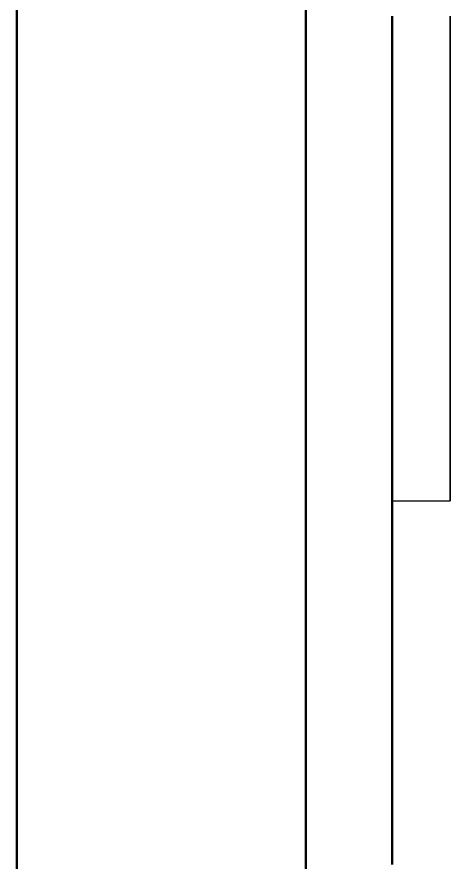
# Model space of a CAD drawing. Header units: millimetres. Extents: x 0 to 420, y 0 to 297.
# Drawn here: x 100.75 to 104.5, y 100.62 to 107.94 of the extents above; entities that cross this region are included whole.
import ezdxf

# ---------------------------------------------------------------- set-up
doc = ezdxf.new("R2010")
doc.units = ezdxf.units.MM
doc.linetypes.add('ISO02-TRAZOS', pattern=[3.75, 3, -0.75])
doc.layers.add('01-VISIBLE', color=7, linetype='CONTINUOUS', lineweight=50)
doc.layers.add('02-OCULTA', color=4, linetype='ISO02-TRAZOS', lineweight=25)

msp = doc.modelspace()

# ---------------------------------------------------------------- linework, layer by layer
at = {"layer": '01-VISIBLE'}
for p, q in [((103.25, 85.025), (103.25, 111.7755)), ((100.75, 88.045), (100.75, 110.73))]:
    msp.add_line(p, q, dxfattribs=at)
msp.add_lwpolyline([(104, 107.95), (104, 107.9), (104, 107.85), (104, 107.8), (104, 107.75), (104, 107.7), (104, 107.65), (104, 107.6), (104, 107.55), (104, 107.5), (104, 107.45), (104, 107.4), (104, 107.35), (104, 107.3), (104, 107.25), (104, 107.2), (104, 107.15), (104, 107.1), (104, 107.05), (104, 107), (104, 106.95), (104, 106.9), (104, 106.85), (104, 106.8), (104, 106.75), (104, 106.7), (104, 106.65), (104, 106.6), (104, 106.55), (104, 106.5), (104, 106.45), (104, 106.4), (104, 106.35), (104, 106.3), (104, 106.25), (104, 106.2), (104, 106.15), (104, 106.1), (104, 106.05), (104, 106), (104, 105.95), (104, 105.9), (104, 105.85), (104, 105.8), (104, 105.75), (104, 105.7), (104, 105.65), (104, 105.6), (104, 105.55), (104, 105.5), (104, 105.45), (104, 105.4), (104, 105.35), (104, 105.3), (104, 105.25), (104, 105.2), (104, 105.15), (104, 105.1), (104, 105.05), (104, 105), (104, 104.95), (104, 104.9), (104, 104.85), (104, 104.8), (104, 104.75), (104, 104.7), (104, 104.65), (104, 104.6), (104, 104.55), (104, 104.5), (104, 104.45), (104, 104.4), (104, 104.35), (104, 104.3), (104, 104.25), (104, 104.2), (104, 104.15), (104, 104.1), (104, 104.05), (104, 104), (104, 103.95), (104, 103.9), (104, 103.85), (104, 103.8), (104, 103.75), (104, 103.7), (104, 103.65), (104, 103.6), (104, 103.55), (104, 103.5), (104, 103.45), (104, 103.4), (104, 103.35), (104, 103.3), (104, 103.25), (104, 103.2), (104, 103.15), (104, 103.1), (104, 103.05), (104, 103), (104, 102.95), (104, 102.9), (104, 102.85), (104, 102.8), (104, 102.75), (104, 102.7), (104, 102.65), (104, 102.6), (104, 102.55), (104, 102.5), (104, 102.45), (104, 102.4), (104, 102.35), (104, 102.3), (104, 102.25), (104, 102.2), (104, 102.15), (104, 102.1), (104, 102.05), (104, 102), (104, 101.95), (104, 101.9), (104, 101.85), (104, 101.8), (104, 101.75), (104, 101.7), (104, 101.65), (104, 101.6), (104, 101.55), (104, 101.5), (104, 101.45), (104, 101.4), (104, 101.35), (104, 101.3), (104, 101.25), (104, 101.2), (104, 101.15), (104, 101.1), (104, 101.05), (104, 101), (104, 100.95), (104, 100.9), (104, 100.85), (104, 100.8), (104, 100.75), (104, 100.7), (104, 100.65), (104, 100.6)], dxfattribs=at)
at = {"layer": '02-OCULTA'}
for p, q in [((100.75, 88.045), (100.75, 112.5)), ((100.75, 88.045), (100.75, 112.5)), ((100.75, 88.045), (100.75, 112.5)), ((103.25, 85.025), (103.25, 112.5)), ((103.25, 85.025), (103.25, 112.5)), ((103.25, 85.025), (103.25, 112.5)), ((104, 103.75), (104.5, 103.75))]:
    msp.add_line(p, q, dxfattribs=at)
for points in [[(104, 100.6), (104, 100.675), (104, 100.75), (104, 100.825), (104, 100.9), (104, 100.975), (104, 101.05), (104, 101.125), (104, 101.2), (104, 101.275), (104, 101.35), (104, 101.425), (104, 101.5), (104, 101.575), (104, 101.65), (104, 101.725), (104, 101.8), (104, 101.875), (104, 101.95), (104, 102.025), (104, 102.1), (104, 102.175), (104, 102.25), (104, 102.325), (104, 102.4), (104, 102.475), (104, 102.55), (104, 102.625), (104, 102.7), (104, 102.775), (104, 102.85), (104, 102.925), (104, 103), (104, 103.075), (104, 103.15), (104, 103.225), (104, 103.3), (104, 103.375), (104, 103.45), (104, 103.525), (104, 103.6), (104, 103.675), (104, 103.75), (104, 103.825), (104, 103.9), (104, 103.975), (104, 104.05), (104, 104.125), (104, 104.2), (104, 104.275), (104, 104.35), (104, 104.425), (104, 104.5), (104, 104.575), (104, 104.65), (104, 104.725), (104, 104.8), (104, 104.875), (104, 104.95), (104, 105.025), (104, 105.1), (104, 105.175), (104, 105.25), (104, 105.325), (104, 105.4), (104, 105.475), (104, 105.55), (104, 105.625), (104, 105.7), (104, 105.775), (104, 105.85), (104, 105.925), (104, 106), (104, 106.075), (104, 106.15), (104, 106.225), (104, 106.3), (104, 106.375), (104, 106.45), (104, 106.525), (104, 106.6), (104, 106.675), (104, 106.75), (104, 106.825), (104, 106.9), (104, 106.975), (104, 107.05), (104, 107.125), (104, 107.2), (104, 107.275), (104, 107.35), (104, 107.425), (104, 107.5), (104, 107.575), (104, 107.65), (104, 107.725), (104, 107.8), (104, 107.875), (104, 107.95)], [(104, 107.95), (104, 107.9), (104, 107.85), (104, 107.8), (104, 107.75), (104, 107.7), (104, 107.65), (104, 107.6), (104, 107.55), (104, 107.5), (104, 107.45), (104, 107.4), (104, 107.35), (104, 107.3), (104, 107.25), (104, 107.2), (104, 107.15), (104, 107.1), (104, 107.05), (104, 107), (104, 106.95), (104, 106.9), (104, 106.85), (104, 106.8), (104, 106.75), (104, 106.7), (104, 106.65), (104, 106.6), (104, 106.55), (104, 106.5), (104, 106.45), (104, 106.4), (104, 106.35), (104, 106.3), (104, 106.25), (104, 106.2), (104, 106.15), (104, 106.1), (104, 106.05), (104, 106), (104, 105.95), (104, 105.9), (104, 105.85), (104, 105.8), (104, 105.75), (104, 105.7), (104, 105.65), (104, 105.6), (104, 105.55), (104, 105.5), (104, 105.45), (104, 105.4), (104, 105.35), (104, 105.3), (104, 105.25), (104, 105.2), (104, 105.15), (104, 105.1), (104, 105.05), (104, 105), (104, 104.95), (104, 104.9), (104, 104.85), (104, 104.8), (104, 104.75), (104, 104.7), (104, 104.65), (104, 104.6), (104, 104.55), (104, 104.5), (104, 104.45), (104, 104.4), (104, 104.35), (104, 104.3), (104, 104.25), (104, 104.2), (104, 104.15), (104, 104.1), (104, 104.05), (104, 104), (104, 103.95), (104, 103.9), (104, 103.85), (104, 103.8), (104, 103.75)], [(104, 103.75), (104, 103.8), (104, 103.85), (104, 103.9), (104, 103.95), (104, 104), (104, 104.05), (104, 104.1), (104, 104.15), (104, 104.2), (104, 104.25), (104, 104.3), (104, 104.35), (104, 104.4), (104, 104.45), (104, 104.5), (104, 104.55), (104, 104.6), (104, 104.65), (104, 104.7), (104, 104.75), (104, 104.8), (104, 104.85), (104, 104.9), (104, 104.95), (104, 105), (104, 105.05), (104, 105.1), (104, 105.15), (104, 105.2), (104, 105.25), (104, 105.3), (104, 105.35), (104, 105.4), (104, 105.45), (104, 105.5), (104, 105.55), (104, 105.6), (104, 105.65), (104, 105.7), (104, 105.75), (104, 105.8), (104, 105.85), (104, 105.9), (104, 105.95), (104, 106), (104, 106.05), (104, 106.1), (104, 106.15), (104, 106.2), (104, 106.25), (104, 106.3), (104, 106.35), (104, 106.4), (104, 106.45), (104, 106.5), (104, 106.55), (104, 106.6), (104, 106.65), (104, 106.7), (104, 106.75), (104, 106.8), (104, 106.85), (104, 106.9), (104, 106.95), (104, 107), (104, 107.05), (104, 107.1), (104, 107.15), (104, 107.2), (104, 107.25), (104, 107.3), (104, 107.35), (104, 107.4), (104, 107.45), (104, 107.5), (104, 107.55), (104, 107.6), (104, 107.65), (104, 107.7), (104, 107.75), (104, 107.8), (104, 107.85), (104, 107.9), (104, 107.95)], [(104.5, 107.95), (104.5, 107.9), (104.5, 107.85), (104.5, 107.8), (104.5, 107.75), (104.5, 107.7), (104.5, 107.65), (104.5, 107.6), (104.5, 107.55), (104.5, 107.5), (104.5, 107.45), (104.5, 107.4), (104.5, 107.35), (104.5, 107.3), (104.5, 107.25), (104.5, 107.2), (104.5, 107.15), (104.5, 107.1), (104.5, 107.05), (104.5, 107), (104.5, 106.95), (104.5, 106.9), (104.5, 106.85), (104.5, 106.8), (104.5, 106.75), (104.5, 106.7), (104.5, 106.65), (104.5, 106.6), (104.5, 106.55), (104.5, 106.5), (104.5, 106.45), (104.5, 106.4), (104.5, 106.35), (104.5, 106.3), (104.5, 106.25), (104.5, 106.2), (104.5, 106.15), (104.5, 106.1), (104.5, 106.05), (104.5, 106), (104.5, 105.95), (104.5, 105.9), (104.5, 105.85), (104.5, 105.8), (104.5, 105.75), (104.5, 105.7), (104.5, 105.65), (104.5, 105.6), (104.5, 105.55), (104.5, 105.5), (104.5, 105.45), (104.5, 105.4), (104.5, 105.35), (104.5, 105.3), (104.5, 105.25), (104.5, 105.2), (104.5, 105.15), (104.5, 105.1), (104.5, 105.05), (104.5, 105), (104.5, 104.95), (104.5, 104.9), (104.5, 104.85), (104.5, 104.8), (104.5, 104.75), (104.5, 104.7), (104.5, 104.65), (104.5, 104.6), (104.5, 104.55), (104.5, 104.5), (104.5, 104.45), (104.5, 104.4), (104.5, 104.35), (104.5, 104.3), (104.5, 104.25), (104.5, 104.2), (104.5, 104.15), (104.5, 104.1), (104.5, 104.05), (104.5, 104), (104.5, 103.95), (104.5, 103.9), (104.5, 103.85), (104.5, 103.8), (104.5, 103.75)], [(104.5, 103.75), (104.5, 103.8), (104.5, 103.85), (104.5, 103.9), (104.5, 103.95), (104.5, 104), (104.5, 104.05), (104.5, 104.1), (104.5, 104.15), (104.5, 104.2), (104.5, 104.25), (104.5, 104.3), (104.5, 104.35), (104.5, 104.4), (104.5, 104.45), (104.5, 104.5), (104.5, 104.55), (104.5, 104.6), (104.5, 104.65), (104.5, 104.7), (104.5, 104.75), (104.5, 104.8), (104.5, 104.85), (104.5, 104.9), (104.5, 104.95), (104.5, 105), (104.5, 105.05), (104.5, 105.1), (104.5, 105.15), (104.5, 105.2), (104.5, 105.25), (104.5, 105.3), (104.5, 105.35), (104.5, 105.4), (104.5, 105.45), (104.5, 105.5), (104.5, 105.55), (104.5, 105.6), (104.5, 105.65), (104.5, 105.7), (104.5, 105.75), (104.5, 105.8), (104.5, 105.85), (104.5, 105.9), (104.5, 105.95), (104.5, 106), (104.5, 106.05), (104.5, 106.1), (104.5, 106.15), (104.5, 106.2), (104.5, 106.25), (104.5, 106.3), (104.5, 106.35), (104.5, 106.4), (104.5, 106.45), (104.5, 106.5), (104.5, 106.55), (104.5, 106.6), (104.5, 106.65), (104.5, 106.7), (104.5, 106.75), (104.5, 106.8), (104.5, 106.85), (104.5, 106.9), (104.5, 106.95), (104.5, 107), (104.5, 107.05), (104.5, 107.1), (104.5, 107.15), (104.5, 107.2), (104.5, 107.25), (104.5, 107.3), (104.5, 107.35), (104.5, 107.4), (104.5, 107.45), (104.5, 107.5), (104.5, 107.55), (104.5, 107.6), (104.5, 107.65), (104.5, 107.7), (104.5, 107.75), (104.5, 107.8), (104.5, 107.85), (104.5, 107.9), (104.5, 107.95)]]:
    msp.add_lwpolyline(points, dxfattribs=at)

doc.saveas('drawing.dxf')
